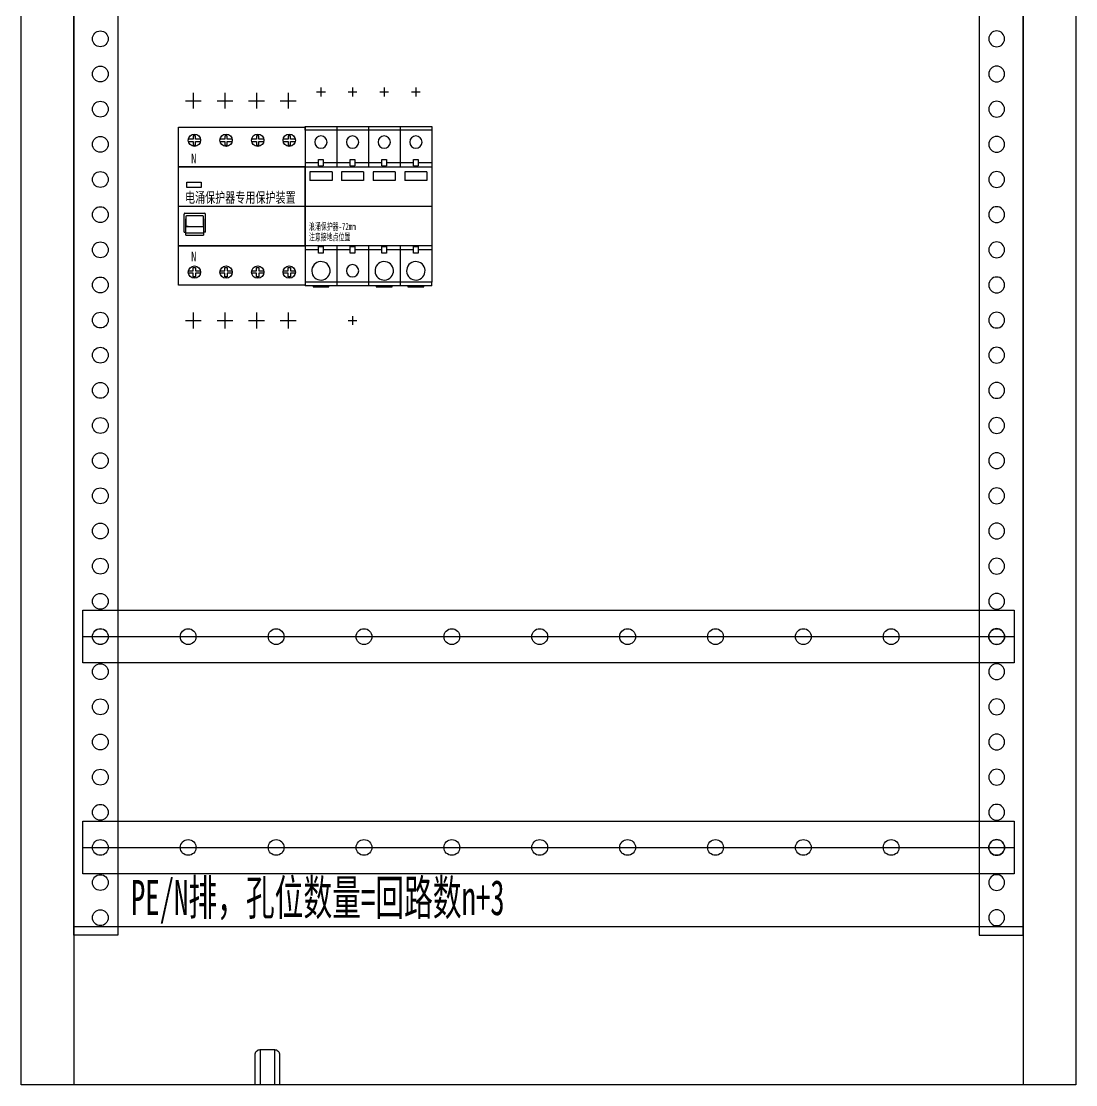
# Model space of a CAD drawing. Extents: x 1397821 to 1398421, y 431015 to 433215.
# Drawn here: x 1397821 to 1398421, y 431015 to 431620 of the extents above; entities that cross this region are included whole.
import ezdxf
from ezdxf.enums import TextEntityAlignment as Align

# ---------------------------------------------------------------- set-up
doc = ezdxf.new("R2010")
doc.units = 0
doc.header["$MEASUREMENT"] = 0
doc.linetypes.add('LYJS-XX', pattern=[0.35, 0.25, -0.1])
for name, color, linetype in [('dian', 7, 'Continuous'), ('LY-JS-BJ', 7, 'Continuous'), ('布置图', 20, 'Continuous'), ('照明平面设备层', 1, 'Continuous')]:
    doc.layers.add(name, color=color, linetype=linetype)
doc.styles.add('-宋体', font='', dxfattribs={"width": 0.65})
doc.styles.add('LY-SJ-元器件', font='', dxfattribs={"width": 0.6, "height": 4})
doc.styles.add('宋体', font='', dxfattribs={"width": 0.8, "height": 3.5})
doc.styles.get('-宋体').set_extended_font_data('NSimSun')
doc.styles.get('LY-SJ-元器件').set_extended_font_data('SimSun')
doc.styles.get('宋体').set_extended_font_data('SimSun')

# ---------------------------------------------------------------- blocks, each defined once
blk = doc.blocks.new('浪涌保护器 72mm-2022.1')
at = {"color": 1, "linetype": 'ByBlock'}
for p, q in [((9, 67.5), (9, 62.5)), ((27, 67.5), (27, 62.5)), ((45, 67.5), (45, 62.5)), ((63, 67.5), (63, 62.5)), ((6.5, 65), (11.5, 65)), ((24.5, 65), (29.5, 65)), ((42.5, 65), (47.5, 65)), ((60.5, 65), (65.5, 65)), ((0, 0), (72, 0)), ((24.5, -65), (29.5, -65)), ((27, -62.5), (27, -67.5))]:
    blk.add_line(p, q, dxfattribs=at)
at = {"color": 0, "linetype": 'Continuous', "lineweight": 25}
for p, q in [((0, 43.3), (0, 45.3)), ((0, 45.3), (18, 45.3)), ((0, 43.3), (0, 22.5)), ((18, 43.3), (0, 43.3)), ((18, 45.3), (18, 22.5)), ((18, 45.3), (36, 45.3)), ((36, 43.3), (18, 43.3)), ((36, 45.3), (54, 45.3)), ((36, 45.3), (36, 22.5)), ((54, 43.3), (36, 43.3)), ((54, 45.3), (72, 45.3)), ((54, 45.3), (54, 22.5)), ((72, 43.3), (54, 43.3)), ((72, 45.3), (72, 43.3)), ((72, 43.3), (72, 22.5)), ((7.65, 24.65), (0, 24.65)), ((7.65, 23), (7.65, 26.65)), ((7.65, 26.65), (10.35, 26.65)), ((10.35, 26.65), (10.35, 23)), ((18, 24.65), (10.35, 24.65)), ((25.65, 24.65), (18, 24.65)), ((25.65, 26.65), (28.35, 26.65)), ((25.65, 23), (25.65, 26.65)), ((28.35, 26.65), (28.35, 23)), ((36, 24.65), (28.35, 24.65)), ((43.65, 24.65), (36, 24.65)), ((43.65, 23), (43.65, 26.65)), ((43.65, 26.65), (46.35, 26.65)), ((46.35, 26.65), (46.35, 23)), ((54, 24.65), (46.35, 24.65)), ((61.65, 24.65), (54, 24.65)), ((61.65, 23), (61.65, 26.65)), ((61.65, 26.65), (64.35, 26.65)), ((64.35, 26.65), (64.35, 23)), ((72, 24.65), (64.35, 24.65)), ((15.3, 19.65), (2.7, 19.65)), ((2.7, 19.65), (2.7, 14.65)), ((15.3, 19.65), (15.3, 14.65)), ((33.3, 19.65), (20.7, 19.65)), ((20.7, 19.65), (20.7, 14.65)), ((33.3, 19.65), (33.3, 14.65)), ((51.3, 19.65), (38.7, 19.65)), ((38.7, 19.65), (38.7, 14.65)), ((51.3, 19.65), (51.3, 14.65)), ((69.3, 19.65), (56.7, 19.65)), ((56.7, 19.65), (56.7, 14.65)), ((69.3, 19.65), (69.3, 14.65)), ((15.3, 14.65), (2.7, 14.65)), ((33.3, 14.65), (20.7, 14.65)), ((51.3, 14.65), (38.7, 14.65)), ((69.3, 14.65), (56.7, 14.65)), ((0, -22.5), (0, -43.3)), ((7.65, -26.65), (7.65, -23)), ((10.35, -23), (10.35, -26.65)), ((18, -22.5), (18, -45.3)), ((25.65, -26.65), (25.65, -23)), ((28.35, -23), (28.35, -26.65)), ((36, -22.5), (36, -45.3)), ((43.65, -26.65), (43.65, -23)), ((46.35, -23), (46.35, -26.65)), ((54, -22.5), (54, -45.3)), ((61.65, -26.65), (61.65, -23)), ((64.35, -23), (64.35, -26.65)), ((72, -22.5), (72, -43.3)), ((0, -24.65), (7.65, -24.65)), ((10.35, -26.65), (7.65, -26.65)), ((10.35, -24.65), (18, -24.65)), ((18, -24.65), (25.65, -24.65)), ((28.35, -26.65), (25.65, -26.65)), ((28.35, -24.65), (36, -24.65)), ((36, -24.65), (43.65, -24.65)), ((46.35, -26.65), (43.65, -26.65)), ((46.35, -24.65), (54, -24.65)), ((54, -24.65), (61.65, -24.65)), ((64.35, -26.65), (61.65, -26.65)), ((64.35, -24.65), (72, -24.65)), ((0, -43.3), (0, -45.3)), ((18, -43.3), (0, -43.3)), ((18, -45.3), (0, -45.3)), ((4.5, -45.3), (4.5, -45.8)), ((4.5, -45.8), (13.5, -45.8)), ((13.5, -45.8), (13.5, -45.3)), ((36, -43.3), (18, -43.3)), ((36, -45.3), (18, -45.3)), ((54, -43.3), (36, -43.3)), ((54, -45.3), (36, -45.3)), ((40.5, -45.3), (40.5, -45.8)), ((40.5, -45.8), (49.5, -45.8)), ((49.5, -45.8), (49.5, -45.3)), ((72, -43.3), (54, -43.3)), ((72, -45.3), (54, -45.3)), ((58.5, -45.3), (58.5, -45.8)), ((58.5, -45.8), (67.5, -45.8)), ((67.5, -45.8), (67.5, -45.3)), ((72, -45.3), (72, -43.3))]:
    blk.add_line(p, q, dxfattribs=at)
at = {"color": 0}
for p, q in [((7.65, 23), (10.35, 23)), ((25.65, 23), (28.35, 23)), ((43.65, 23), (46.35, 23)), ((61.65, 23), (64.35, 23)), ((7.65, -23), (10.35, -23)), ((25.65, -23), (28.35, -23)), ((43.65, -23), (46.35, -23)), ((61.65, -23), (64.35, -23))]:
    blk.add_line(p, q, dxfattribs=at)
at = {"color": 0, "linetype": 'ByBlock'}
blk.add_lwpolyline([(0, 22.5), (72, 22.5), (72, -22.5), (0, -22.5)], close=True, dxfattribs=at)
at = {"color": 0, "linetype": 'Continuous', "lineweight": 25}
for centre, radius, start, end in [((9, 36.52), 3.5, 0, 180), ((9, 36.52), 3.5, 180, 0), ((27, 36.52), 3.5, 0, 180), ((27, 36.52), 3.5, 180, 0), ((45, 36.52), 3.5, 0, 180), ((45, 36.52), 3.5, 180, 0), ((63, 36.52), 3.5, 0, 180), ((63, 36.52), 3.5, 180, 0), ((9, -36.75), 5.25, 93.07126, 273.07126), ((9, -36.75), 5.25, 273.07126, 93.07126), ((27, -36.75), 3.5, 0, 180), ((45, -36.75), 5.25, 93.07126, 273.07126), ((45, -36.75), 5.25, 273.07126, 93.07126), ((63, -36.75), 5.25, 93.07126, 273.07126), ((63, -36.75), 5.25, 273.07126, 93.07126), ((27, -36.75), 3.5, 180, 0)]:
    blk.add_arc(centre, radius, start, end, dxfattribs=at)
at = {"color": 4, "linetype": 'ByBlock', "style": 'LY-SJ-元器件', "width": 0.6}
for s, p in [('浪涌保护器-72mm', (2.21, -13.55)), ('注意接地点位置', (2.21, -19.51))]:
    blk.add_text(s, height=4, dxfattribs=at).set_placement(p)
blk = doc.blocks.new('后备保护-72mm-2022.1')
at = {"color": 1}
for p, q in [((8.37, 64.5), (8.37, 55.5)), ((26.37, 64.5), (26.37, 55.5)), ((44.37, 64.5), (44.37, 55.5)), ((62.37, 64.5), (62.37, 55.5)), ((3.87, 60), (12.87, 60)), ((21.87, 60), (30.87, 60)), ((39.87, 60), (48.87, 60)), ((57.87, 60), (66.87, 60)), ((3.87, -65), (12.87, -65)), ((8.37, -60.5), (8.37, -69.5)), ((21.87, -65), (30.87, -65)), ((26.37, -60.5), (26.37, -69.5)), ((39.87, -65), (48.87, -65)), ((44.37, -60.5), (44.37, -69.5)), ((57.87, -65), (66.87, -65)), ((62.37, -60.5), (62.37, -69.5))]:
    blk.add_line(p, q, dxfattribs=at)
at = {"color": 0}
for p, q in [((3.11, -14.72), (3.11, -4.45)), ((3.5, -3.96), (14.73, -3.96)), ((4.05, -5.96), (4.05, -10.98)), ((13.75, -5.46), (4.55, -5.46)), ((14.25, -10.98), (14.25, -5.96)), ((15.23, -14.72), (15.23, -4.46)), ((4.05, -16.39), (4.05, -7.09)), ((4.05, -11.45), (14.25, -11.45)), ((5.39, -11.45), (4.05, -11.45)), ((14.25, -7.09), (14.25, -16.39)), ((3.11, -14.72), (4.05, -14.72)), ((4.05, -15.09), (14.25, -15.09)), ((4.05, -16.39), (14.25, -16.39)), ((15.23, -14.72), (14.25, -14.72))]:
    blk.add_line(p, q, dxfattribs=at)
for points in [[(8.32, 38.18), (5.57, 38.18)], [(5.57, 36.82), (8.32, 36.82)], [(9.68, 38.18), (9.68, 40.13), (8.32, 40.13), (8.32, 38.18)], [(8.32, 36.82), (8.32, 34.79), (9.68, 34.79), (9.68, 36.82)], [(12.43, 38.18), (9.68, 38.18)], [(9.68, 36.82), (12.43, 36.82)], [(26.32, 38.18), (23.57, 38.18)], [(23.57, 36.82), (26.32, 36.82)], [(27.68, 38.18), (27.68, 40.13), (26.32, 40.13), (26.32, 38.18)], [(26.32, 36.82), (26.32, 34.79), (27.68, 34.79), (27.68, 36.82)], [(30.43, 38.18), (27.68, 38.18)], [(27.68, 36.82), (30.43, 36.82)], [(44.32, 38.18), (41.57, 38.18)], [(41.57, 36.82), (44.32, 36.82)], [(45.68, 38.18), (45.68, 40.13), (44.32, 40.13), (44.32, 38.18)], [(44.32, 36.82), (44.32, 34.79), (45.68, 34.79), (45.68, 36.82)], [(48.43, 38.18), (45.68, 38.18)], [(45.68, 36.82), (48.43, 36.82)], [(62.32, 38.18), (59.57, 38.18)], [(59.57, 36.82), (62.32, 36.82)], [(63.68, 38.18), (63.68, 40.13), (62.32, 40.13), (62.32, 38.18)], [(62.32, 36.82), (62.32, 34.79), (63.68, 34.79), (63.68, 36.82)], [(66.43, 38.18), (63.68, 38.18)], [(63.68, 36.82), (66.43, 36.82)], [(8.32, -36.82), (8.32, -34.79), (9.68, -34.79), (9.68, -36.82)], [(26.32, -36.82), (26.32, -34.79), (27.68, -34.79), (27.68, -36.82)], [(44.32, -36.82), (44.32, -34.79), (45.68, -34.79), (45.68, -36.82)], [(62.32, -36.82), (62.32, -34.79), (63.68, -34.79), (63.68, -36.82)], [(5.57, -36.82), (8.32, -36.82)], [(8.32, -38.18), (5.57, -38.18)], [(9.68, -38.18), (9.68, -40.13), (8.32, -40.13), (8.32, -38.18)], [(9.68, -36.82), (12.43, -36.82)], [(12.43, -38.18), (9.68, -38.18)], [(23.57, -36.82), (26.32, -36.82)], [(26.32, -38.18), (23.57, -38.18)], [(27.68, -38.18), (27.68, -40.13), (26.32, -40.13), (26.32, -38.18)], [(27.68, -36.82), (30.43, -36.82)], [(30.43, -38.18), (27.68, -38.18)], [(41.57, -36.82), (44.32, -36.82)], [(44.32, -38.18), (41.57, -38.18)], [(45.68, -38.18), (45.68, -40.13), (44.32, -40.13), (44.32, -38.18)], [(45.68, -36.82), (48.43, -36.82)], [(48.43, -38.18), (45.68, -38.18)], [(59.57, -36.82), (62.32, -36.82)], [(62.32, -38.18), (59.57, -38.18)], [(63.68, -38.18), (63.68, -40.13), (62.32, -40.13), (62.32, -38.18)], [(63.68, -36.82), (66.43, -36.82)], [(66.43, -38.18), (63.68, -38.18)]]:
    blk.add_lwpolyline(points)
for centre in [(9, 37.5), (27, 37.5), (45, 37.5), (63, 37.5), (9, -37.5), (27, -37.5), (45, -37.5), (63, -37.5)]:
    blk.add_circle(centre, 3.5)
for centre, start, end in [((3.61, -4.45), 90, 180), ((4.55, -5.96), 90, 180), ((13.75, -5.96), 0, 90), ((14.73, -4.46), 0, 90)]:
    blk.add_arc(centre, 0.5, start, end, dxfattribs=at)
at = {"layer": 'dian', "color": 0, "ltscale": 0.5}
for points in [[(0, 45), (72, 45), (72, 22.5), (0, 22.5)], [(72, -22.5), (0, -22.5), (0, 22.5), (72, 22.5)], [(4.63, 13.63), (12.84, 13.63), (12.84, 10.63), (4.63, 10.63)], [(0, -22.5), (72, -22.5), (72, -45), (0, -45)]]:
    blk.add_lwpolyline(points, close=True, dxfattribs=at)
at = {"layer": '照明平面设备层'}
blk.add_line((0, 0), (72, 0), dxfattribs=at)
at = {"style": '-宋体', "width": 0.8}
for p in [(7.13, 24.44), (7.13, -31.32)]:
    blk.add_text('N', height=5.47, dxfattribs=at).set_placement(p)
at = {"color": 0, "style": '-宋体', "width": 0.7}
blk.add_text('电涌保护器专用保护装置', height=6, dxfattribs=at).set_placement((35.13, 1.99), align=Align.CENTER)
blk = doc.blocks.new('*U20')
at = {"layer": 'LY-JS-BJ', "color": 6}
blk.add_circle((0, 0), 4.5, dxfattribs=at)
blk = doc.blocks.new('*U21')
at = {"layer": 'LY-JS-BJ', "color": 0, "linetype": 'ByBlock', "lineweight": -2, "transparency": 16777216}
for p in [(0, -1480), (0, -1500), (0, -1520), (0, -1540), (0, -1560), (0, -1580), (0, -1600), (0, -1620), (0, -1640), (0, -1660), (0, -1680), (0, -1700), (0, -1720), (0, -1740), (0, -1760), (0, -1780), (0, -1800), (0, -1820), (0, -1840), (0, -1860), (0, -1880), (0, -1900), (0, -1920), (0, -1940), (0, -1960), (0, -1980)]:
    blk.add_blockref('*U20', p, dxfattribs=at)
blk = doc.blocks.new('*U22')
at = {"layer": 'LY-JS-BJ', "color": 0}
blk.add_circle((0, 0), 4.5, dxfattribs=at)
blk = doc.blocks.new('*U23')
at = {"layer": 'LY-JS-BJ', "color": 0, "linetype": 'ByBlock', "lineweight": -2, "transparency": 16777216}
for p in [(0, 0), (50, 0), (100, 0), (150, 0), (200, 0), (250, 0), (300, 0), (350, 0), (400, 0)]:
    blk.add_blockref('*U22', p, dxfattribs=at)
blk = doc.blocks.new('A$C7A207737')
at = {"layer": 'LY-JS-BJ', "color": 4, "linetype": 'LYJS-XX'}
for p, q in [((-10, 119.93), (520, 119.93)), ((-10, 0), (520, 0))]:
    blk.add_line(p, q, dxfattribs=at)
at = {"layer": 'LY-JS-BJ', "color": 0}
for points in [[(-10, 134.93), (520, 134.93), (520, 104.93), (-10, 104.93)], [(-10, 15), (520, 15), (520, -15), (-10, -15)]]:
    blk.add_lwpolyline(points, close=True, dxfattribs=at)
for centre in [(0, 119.93), (510, 119.93), (0, 0), (510, 0)]:
    blk.add_circle(centre, 4.5, dxfattribs=at)
for p in [(50, 119.93), (50, 0)]:
    blk.add_blockref('*U23', p, dxfattribs=at)
at = {"layer": 'LY-JS-BJ', "color": 4, "style": '宋体', "width": 0.6}
blk.add_text('PE/N排，孔位数量=回路数n+3', height=20, dxfattribs=at).set_placement((17.41, -28.5), align=Align.MIDDLE_LEFT)
blk = doc.blocks.new('*U25')
at = {"layer": 'LY-JS-BJ', "color": 6}
blk.add_circle((0, 0), 4.5, dxfattribs=at)
blk = doc.blocks.new('*U26')
at = {"layer": 'LY-JS-BJ', "color": 0, "linetype": 'ByBlock', "lineweight": -2, "transparency": 16777216}
for p in [(0, -1480), (0, -1500), (0, -1520), (0, -1540), (0, -1560), (0, -1580), (0, -1600), (0, -1620), (0, -1640), (0, -1660), (0, -1680), (0, -1700), (0, -1720), (0, -1740), (0, -1760), (0, -1780), (0, -1800), (0, -1820), (0, -1840), (0, -1860), (0, -1880), (0, -1900), (0, -1920), (0, -1940), (0, -1960), (0, -1980)]:
    blk.add_blockref('*U25', p, dxfattribs=at)
blk = doc.blocks.new('A$C11EF57A1')
at = {"layer": 'LY-JS-BJ', "color": 0, "ltscale": 2}
for p, q in [((-4, 20), (-4, 0)), ((4, 20), (4, 0))]:
    blk.add_line(p, q, dxfattribs=at)
blk.add_lwpolyline([(-4, 20), (4, 20, -0.414214), (7, 17), (7, 0), (-7, 0), (-7, 17, -0.414214)], format="xyb", close=True, dxfattribs=at)

msp = doc.modelspace()

# ---------------------------------------------------------------- linework, layer by layer
at = {"layer": 'LY-JS-BJ', "color": 6, "ltscale": 50}
for points in [[(1397850.64, 433160.49), (1397850.64, 431015.49)], [(1398390.64, 433160.49), (1398390.64, 431015.49)], [(1397850.64, 431105.49), (1398390.64, 431105.49)]]:
    msp.add_lwpolyline(points, dxfattribs=at)
at = {"layer": 'LY-JS-BJ', "color": 6, "lineweight": -3}
for points in [[(1397875.64, 433100.49), (1397875.64, 431100.49), (1397850.64, 431100.49), (1397850.64, 433100.49)], [(1398365.64, 433100.49), (1398365.64, 431100.49), (1398390.64, 431100.49), (1398390.64, 433100.49)]]:
    msp.add_lwpolyline(points, close=True, dxfattribs=at)
at = {"layer": '布置图', "ltscale": 50}
msp.add_lwpolyline([(1397820.64, 433215.49), (1398420.64, 433215.49), (1398420.64, 431015.49), (1397820.64, 431015.49)], close=True, dxfattribs=at)

# ---------------------------------------------------------------- block references
at = {"color": 6}
for name, p in [('后备保护-72mm-2022.1', (1397910.16, 431515.27)), ('浪涌保护器 72mm-2022.1', (1397982.16, 431515.27))]:
    msp.add_blockref(name, p, dxfattribs=at)
at = {"layer": 'LY-JS-BJ', "color": 6, "lineweight": -3}
for name, p in [('*U26', (1397865.64, 433090.49)), ('A$C7A207737', (1397865.64, 431150.49))]:
    msp.add_blockref(name, p, dxfattribs=at)
at = {"layer": 'LY-JS-BJ', "color": 6, "lineweight": -3, "xscale": -1}
msp.add_blockref('*U21', (1398375.64, 433090.49), dxfattribs=at)
at = {"layer": 'LY-JS-BJ', "color": 6, "lineweight": -3, "ltscale": 2}
msp.add_blockref('A$C11EF57A1', (1397960.64, 431015.49), dxfattribs=at)

doc.saveas('drawing.dxf')
